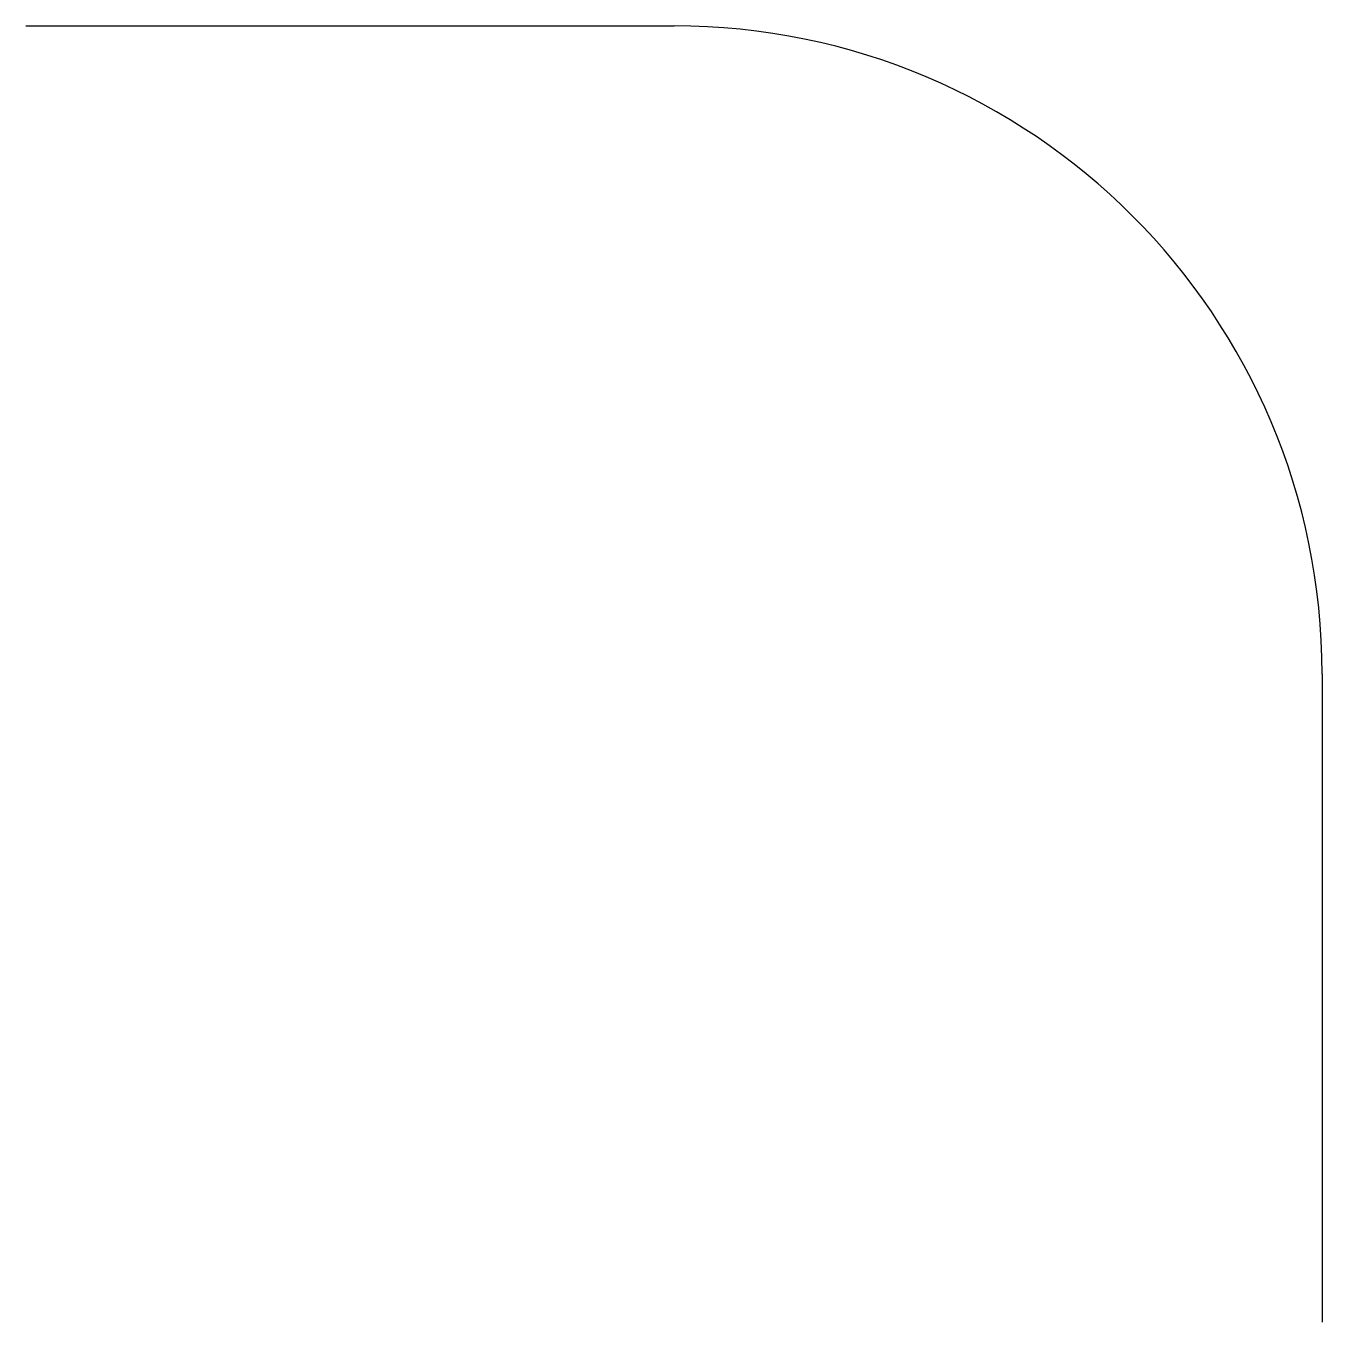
# Model space of a CAD drawing. Header units: millimetres. Extents: x 40 to 60, y 0 to 20.
import ezdxf

# ---------------------------------------------------------------- set-up
doc = ezdxf.new("R2010")
doc.units = ezdxf.units.MM
doc.layers.get('0').update_dxf_attribs({"lineweight": 25, "true_color": 0xffffff})

msp = doc.modelspace()

# ---------------------------------------------------------------- linework, layer by layer
for p, q in [((40, 20), (40, 20)), ((40, 20), (50, 20)), ((60, 10), (60, 0)), ((60, 0), (60, 0))]:
    msp.add_line(p, q)
msp.add_arc((50, 10), 10, 0, 90)

doc.saveas('drawing.dxf')
